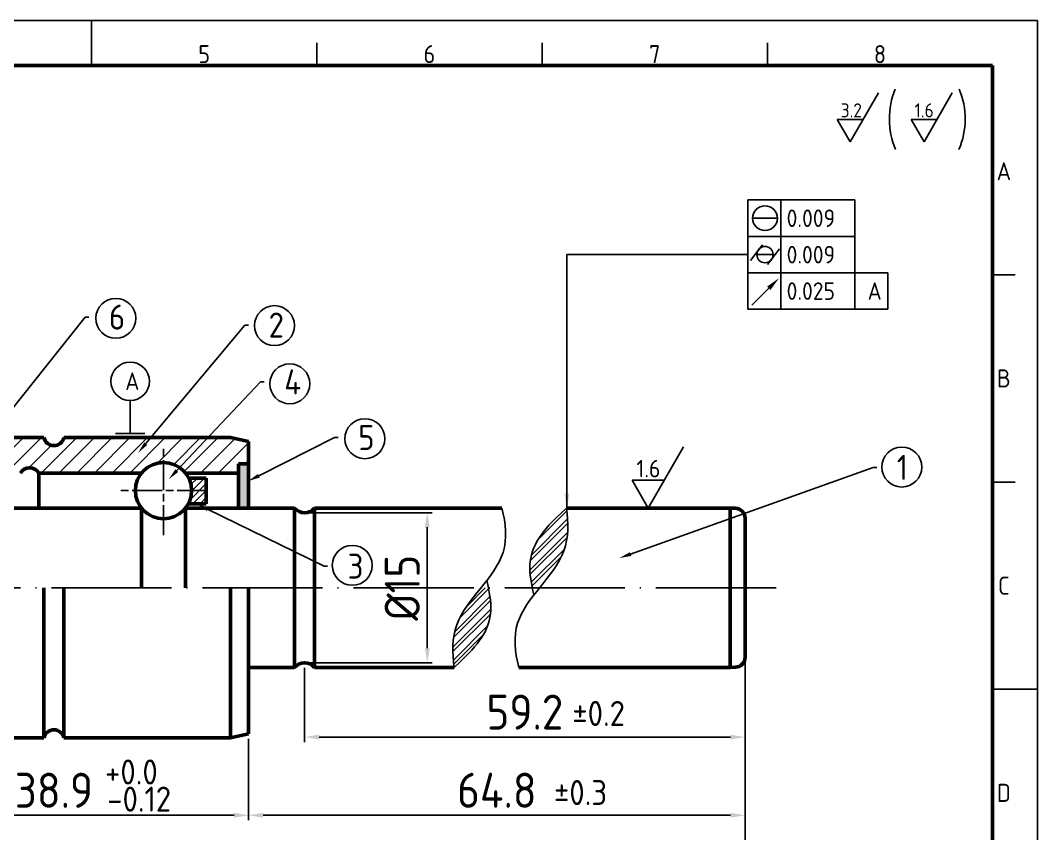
# Model space of a CAD drawing. Extents: x 8 to 197, y 6 to 139.
# Drawn here: x 95.8 to 197.4, y 58 to 139.3 of the extents above; entities that cross this region are included whole.
import ezdxf
from ezdxf import colors
from ezdxf.entities.mleader import LeaderData, LeaderLine
from ezdxf.enums import TextEntityAlignment as Align
from ezdxf.math import Vec2, Vec3

# ---------------------------------------------------------------- set-up
doc = ezdxf.new("R2010")
doc.units = 0
doc.header["$LTSCALE"] = 0.5
doc.linetypes.add('ACAD_ISO04W100', pattern=[30, 24, -3, 0, -3])
doc.linetypes.add('AM_ISO08W050x2', pattern=[9, 6, -0.75, 1.5, -0.75])
doc.layers.get('0').update_dxf_attribs({"linetype": 'CONTINUOUS'})
doc.layers.get('Defpoints').update_dxf_attribs({"linetype": 'CONTINUOUS'})
for name, color, linetype, lineweight in [('AM_0', 7, 'CONTINUOUS', 50), ('AM_5', 3, 'CONTINUOUS', 25), ('AM_7', 4, 'ACAD_ISO04W100', 25), ('AM_8', 1, 'CONTINUOUS', 25), ('AM_BOR', 7, 'CONTINUOUS', 50)]:
    doc.layers.add(name, color=color, linetype=linetype, lineweight=lineweight)
doc.styles.add('ACISOTS', font='isocp.shx', dxfattribs={"height": 1})
doc.styles.get("Standard").update_dxf_attribs({"font": 'ISOCP.SHX'})
doc.dimstyles.new('AM_ISO', dxfattribs={"dimtxt": 3.5, "dimasz": 2.5, "dimexe": 1, "dimexo": 1, "dimgap": 1.5, "dimtad": 1, "dimdsep": 46, "dimtxsty": 'Standard', "dimcen": 0, "dimclrd": 256, "dimclre": 256, "dimclrt": 2, "dimadec": 0, "dimazin": 2, "dimtp": 0.1, "dimtm": 0.1, "dimtfac": 0.71, "dimtdec": 3, "dimtmove": 0, "dimatfit": 3, "dimfxl": 1, "dimlwd": -1, "dimlwe": -1, "dimarcsym": 0})

# ---------------------------------------------------------------- blocks, each defined once
blk = doc.blocks.new('A3 ZTL')
for p, q in [((401.174168297453, 280.8219178082171), (19.56947162426601, 280.8219178082171)), ((401.174168297453, 9.784735812133079), (401.174168297453, 280.8219178082171))]:
    blk.add_line(p, q)
at = {"layer": 'AM_BOR', "color": 135, "lineweight": 25}
for p, q in [((0, 290.6066536203501), (410.9589041095861, 290.6066536203501)), ((205.4794520547931, 280.8219178082171), (205.4794520547931, 290.6066536203501)), ((410.9589041095861, 290.6066536203501), (410.9589041095861, 5.684341886080801e-14)), ((254.4031311154581, 280.8219178082171), (254.4031311154581, 285.7142857142836)), ((303.326810176123, 280.8219178082171), (303.326810176123, 285.7142857142836)), ((352.250489236788, 280.8219178082171), (352.250489236788, 285.7142857142836)), ((406.0665362035195, 235.3228962817988), (401.174168297453, 235.3228962817988)), ((406.0665362035195, 190.313111545987), (401.174168297453, 190.313111545987)), ((401.174168297453, 145.3033268101751), (410.9589041095861, 145.3033268101751))]:
    blk.add_line(p, q, dxfattribs=at)
at = {"layer": 'AM_BOR', "color": 135, "lineweight": 25, "style": 'ACISOTS'}
for s, p in [('5', (229.9412915851255, 283.2681017612505)), ('6', (278.8649706457905, 283.2681017612505)), ('7', (327.7886497064555, 283.2681017612505)), ('8', (376.7123287671206, 283.2681017612505)), ('A', (403.6203522504863, 257.8277886497048)), ('B', (403.6203522504863, 212.8180039138928)), ('C', (403.6203522504863, 167.808219178081)), ('D', (403.6203522504863, 122.7984344422692))]:
    blk.add_text(s, height=3.9138943248532, dxfattribs=at).set_placement(p, align=Align.MIDDLE)
blk = doc.blocks.new('*D56')
at = {"layer": 'AM_5', "transparency": 16777216}
for p, q in [((124.6946201176384, 90.12005034443627), (136.946541977048, 90.12005034443627)), ((136.446541977048, 88.67005034443626), (136.446541977048, 76.5700503444363)), ((124.6946201176385, 75.1200503444363), (136.946541977048, 75.1200503444363))]:
    blk.add_line(p, q, dxfattribs=at)
at = {"layer": 'AM_5', "lineweight": 25, "transparency": 16777216}
for points in [[(136.2048753103813, 88.67005034443626), (136.6882086437146, 88.67005034443626), (136.446541977048, 90.12005034443627)], [(136.2048753103813, 76.5700503444363), (136.6882086437146, 76.5700503444363), (136.446541977048, 75.1200503444363)]]:
    blk.add_solid(points, dxfattribs=at)
at = {"layer": 'Defpoints', "color": 0, "lineweight": 25, "transparency": 16777216}
for p in [(124.1946201176384, 90.12005034443627), (124.1946201176385, 75.1200503444363), (136.446541977048, 75.1200503444363)]:
    blk.add_point(p, dxfattribs=at)
at = {"layer": 'AM_5', "lineweight": 25, "transparency": 16777216, "insert": (133.9465419770479, 82.6200503444363), "char_height": 3.5, "attachment_point": 5, "rotation": 90}
blk.add_mtext('%%C15', dxfattribs=at)
blk = doc.blocks.new('*D60')
at = {"layer": 'AM_5', "transparency": 16777216}
for p, q in [((79.69462011763835, 67.51910073719357), (79.69462011763835, 59.38232170143982)), ((118.5946201176384, 67.51910073719357), (118.5946201176384, 59.38232170143982)), ((81.14462011763835, 59.88232170143982), (117.1446201176384, 59.88232170143982))]:
    blk.add_line(p, q, dxfattribs=at)
at = {"layer": 'AM_5', "lineweight": 25, "transparency": 16777216}
for points in [[(81.14462011763835, 60.12398836810649), (81.14462011763835, 59.64065503477315), (79.69462011763835, 59.88232170143982)], [(117.1446201176384, 60.12398836810649), (117.1446201176384, 59.64065503477315), (118.5946201176384, 59.88232170143982)]]:
    blk.add_solid(points, dxfattribs=at)
at = {"layer": 'Defpoints', "color": 0, "lineweight": 25, "transparency": 16777216}
for p in [(79.69462011763835, 68.01910073719357), (118.5946201176384, 68.01910073719357), (118.5946201176384, 59.88232170143982)]:
    blk.add_point(p, dxfattribs=at)
at = {"layer": 'AM_5', "lineweight": 25, "transparency": 16777216, "insert": (99.14462011763837, 62.38232170143982), "char_height": 3.5, "attachment_point": 5}
blk.add_mtext('38.9', dxfattribs=at)
blk = doc.blocks.new('*D61')
at = {"layer": 'AM_5', "transparency": 16777216}
for p, q in [((168.1979870388825, 75.17448609771169), (168.1979870388825, 59.38232170143982)), ((118.5946201176384, 67.51910073719357), (118.5946201176384, 59.38232170143982)), ((120.0446201176384, 59.88232170143982), (166.7479870388825, 59.88232170143982))]:
    blk.add_line(p, q, dxfattribs=at)
at = {"layer": 'AM_5', "lineweight": 25, "transparency": 16777216}
for points in [[(120.0446201176384, 60.12398836810649), (120.0446201176384, 59.64065503477315), (118.5946201176384, 59.88232170143982)], [(166.7479870388825, 60.12398836810649), (166.7479870388825, 59.64065503477315), (168.1979870388825, 59.88232170143982)]]:
    blk.add_solid(points, dxfattribs=at)
at = {"layer": 'Defpoints', "color": 0, "lineweight": 25, "transparency": 16777216}
for p in [(168.1979870388825, 75.67448609771169), (118.5946201176384, 68.01910073719357), (168.1979870388825, 59.88232170143982)]:
    blk.add_point(p, dxfattribs=at)
at = {"layer": 'AM_5', "lineweight": 25, "transparency": 16777216, "insert": (143.3963035782604, 62.38232170143982), "char_height": 3.5, "attachment_point": 5}
blk.add_mtext('64.8', dxfattribs=at)
blk = doc.blocks.new('*D62')
at = {"layer": 'AM_5', "transparency": 16777216}
for p, q in [((124.1946201176385, 74.6200503444363), (124.1946201176385, 67.19254257528706)), ((168.1979870388825, 75.17448609771169), (168.1979870388825, 67.19254257528706)), ((125.6446201176385, 67.69254257528706), (166.7479870388825, 67.69254257528706))]:
    blk.add_line(p, q, dxfattribs=at)
at = {"layer": 'AM_5', "lineweight": 25, "transparency": 16777216}
for points in [[(125.6446201176385, 67.93420924195372), (125.6446201176385, 67.4508759086204), (124.1946201176385, 67.69254257528706)], [(166.7479870388825, 67.93420924195372), (166.7479870388825, 67.4508759086204), (168.1979870388825, 67.69254257528706)]]:
    blk.add_solid(points, dxfattribs=at)
at = {"layer": 'Defpoints', "color": 0, "lineweight": 25, "transparency": 16777216}
for p in [(168.1979870388825, 75.67448609771169), (124.1946201176385, 75.1200503444363), (168.1979870388825, 67.69254257528706)]:
    blk.add_point(p, dxfattribs=at)
at = {"layer": 'AM_5', "lineweight": 25, "transparency": 16777216, "insert": (146.1963035782605, 70.1937329417605), "char_height": 3.5, "attachment_point": 5}
blk.add_mtext('59.2', dxfattribs=at)
blk = doc.blocks.new('*D63')
at = {"layer": 'AM_5', "transparency": 16777216}
for p, q in [((44.19516230773013, 75.17448609771169), (44.19516230773013, 50.05751893689154)), ((168.1979870388825, 75.17448609771169), (168.1979870388825, 50.05751893689154)), ((45.64516230773013, 50.55751893689154), (166.7479870388825, 50.55751893689154))]:
    blk.add_line(p, q, dxfattribs=at)
at = {"layer": 'AM_5', "lineweight": 25, "transparency": 16777216}
for points in [[(45.64516230773013, 50.79918560355821), (45.64516230773013, 50.31585227022487), (44.19516230773013, 50.55751893689154)], [(166.7479870388825, 50.79918560355821), (166.7479870388825, 50.31585227022487), (168.1979870388825, 50.55751893689154)]]:
    blk.add_solid(points, dxfattribs=at)
at = {"layer": 'Defpoints', "color": 0, "lineweight": 25, "transparency": 16777216}
for p in [(44.19516230773013, 75.67448609771169), (168.1979870388825, 75.67448609771169), (168.1979870388825, 50.55751893689154)]:
    blk.add_point(p, dxfattribs=at)
at = {"layer": 'AM_5', "lineweight": 25, "transparency": 16777216, "insert": (106.1965746733063, 53.05751893689154), "char_height": 3.5, "attachment_point": 5}
blk.add_mtext('161.7', dxfattribs=at)

msp = doc.modelspace()

# ---------------------------------------------------------------- hatches: boundary and pattern name
at = {"layer": 'AM_5', "lineweight": 25}
h = msp.add_hatch(dxfattribs=at)
h.set_pattern_fill('ANSI32', color=1, scale=0.1)
h.set_pattern_definition([(45, (-223.2573598020869, 0), (-0.6735192090801866, 0.6735192090801867), []), (45, (-222.8083468020868, 0), (-0.6735192090801866, 0.6735192090801867), [])])
edge = h.paths.add_edge_path()
edge.add_spline(control_points=[(64.54847709463662, 82.62005034443628), (65.50212358114399, 83.80871226968462), (67.47056881371225, 86.18895783885283), (67.4397684656467, 89.09040402873408), (67.22169622576024, 90.57905034443628)], knot_values=[11.56685234605348, 11.56685234605348, 11.56685234605348, 11.56685234605348, 15.94584949957019, 20.33381774161258, 20.33381774161258, 20.33381774161258, 20.33381774161258], degree=3, periodic=0)
edge.add_spline(control_points=[(67.22169622576024, 90.57905034443628), (65.69741285240269, 89.15996226476605), (63.3922937270405, 86.55130561899259), (63.43029285678854, 84.5070719265896), (63.81734160219968, 82.6200503444363)], knot_values=[13.45299529371053, 13.45299529371053, 13.45299529371053, 13.45299529371053, 15.94584949957019, 21.82086406341106, 21.82086406341106, 21.82086406341106, 21.82086406341106], degree=3, periodic=0)
edge.add_line((63.81734160219968, 82.62005034443628), (64.54847709463662, 82.62005034443628))
edge = h.paths.add_edge_path()
edge.add_spline(control_points=[(59.2505476813511, 82.62005034443628), (58.29690119484376, 81.43138841918794), (56.32845596227547, 79.05114285001973), (56.35925631034104, 76.14969666013847), (56.57732855022749, 74.66105034443628)], knot_values=[11.56685234605348, 11.56685234605348, 11.56685234605348, 11.56685234605348, 15.94584949957019, 20.33381774161258, 20.33381774161258, 20.33381774161258, 20.33381774161258], degree=3, periodic=0)
edge.add_spline(control_points=[(56.57732855022749, 74.66105034443628), (58.10161192358504, 76.08013842410651), (60.40673104894723, 78.68879506987997), (60.36873191919918, 80.73302876228296), (59.98168317378806, 82.62005034443628)], knot_values=[13.45299529371053, 13.45299529371053, 13.45299529371053, 13.45299529371053, 15.94584949957019, 21.82086406341106, 21.82086406341106, 21.82086406341106, 21.82086406341106], degree=3, periodic=0)
edge.add_line((59.98168317378806, 82.62005034443628), (59.2505476813511, 82.62005034443628))
edge = h.paths.add_edge_path()
edge.add_spline(control_points=[(147.6670746306936, 82.6200503444363), (148.620721117201, 83.80871226968462), (150.5891663497692, 86.18895783885283), (150.5583660017037, 89.09040402873408), (150.3402937618172, 90.57905034443628)], knot_values=[11.56685234605348, 11.56685234605348, 11.56685234605348, 11.56685234605348, 15.94584949957019, 20.33381774161258, 20.33381774161258, 20.33381774161258, 20.33381774161258], degree=3, periodic=0)
edge.add_spline(control_points=[(150.3402937618172, 90.57905034443628), (148.8160103884597, 89.15996226476605), (146.5108912630975, 86.55130561899259), (146.5488903928455, 84.5070719265896), (146.9359391382567, 82.6200503444363)], knot_values=[13.45299529371053, 13.45299529371053, 13.45299529371053, 13.45299529371053, 15.94584949957019, 21.82086406341106, 21.82086406341106, 21.82086406341106, 21.82086406341106], degree=3, periodic=0)
edge.add_line((146.9359391382567, 82.62005034443628), (147.6670746306936, 82.62005034443628))
edge = h.paths.add_edge_path()
edge.add_spline(control_points=[(141.8198697760375, 82.62005034443628), (140.8662232895302, 81.43138841918793), (138.8977780569619, 79.05114285001973), (138.9285784050275, 76.14969666013847), (139.1466506449139, 74.66105034443628)], knot_values=[11.56685234605348, 11.56685234605348, 11.56685234605348, 11.56685234605348, 15.94584949957019, 20.33381774161258, 20.33381774161258, 20.33381774161258, 20.33381774161258], degree=3, periodic=0)
edge.add_spline(control_points=[(139.1466506449139, 74.66105034443628), (140.6709340182715, 76.08013842410651), (142.9760531436336, 78.68879506987997), (142.9380540138856, 80.73302876228296), (142.5510052684745, 82.62005034443628)], knot_values=[13.45299529371053, 13.45299529371053, 13.45299529371053, 13.45299529371053, 15.94584949957019, 21.82086406341106, 21.82086406341106, 21.82086406341106, 21.82086406341106], degree=3, periodic=0)
edge.add_line((142.5510052684745, 82.62005034443628), (141.8198697760375, 82.62005034443628))
at = {"layer": 'AM_8'}
h = msp.add_hatch(dxfattribs=at)
h.set_pattern_fill('_U', color=256, scale=1.25, angle=45, style=0, pattern_type=0)
h.set_pattern_definition([(45, (4.502401806426974, -4.605402019308769), (-0.8838834764831843, 0.8838834764831844), [])])
edge = h.paths.add_edge_path()
edge.add_line((97.63100618022764, 94.07905034443631), (107.8954677866323, 94.07905034443631))
edge.add_arc((110.0927042961126, 92.3290503444363), 2.808976375584729, 38.535744122734286, 141.4642558772657, ccw=False)
edge.add_line((112.2899408055928, 94.07905034443631), (117.5946201176384, 94.07905034443631))
edge.add_line((117.5946201176384, 94.07905034443631), (117.5946201176384, 94.99936098320599))
edge.add_line((117.5946201176384, 94.99936098320599), (118.5946201176384, 94.99936098320599))
edge.add_line((118.5946201176384, 94.99936098320599), (118.5946201176384, 97.220999951679))
edge.add_line((118.5946201176384, 97.220999951679), (116.7946201176384, 97.62005034443627))
edge.add_line((116.7946201176384, 97.62005034443627), (100.1446201176384, 97.62005034443627))
edge.add_arc((99.1446201176384, 97.84505034443625), 1.024999999999996, 192.6803834918187, 347.3196165081813, ccw=False)
edge.add_line((98.1446201176384, 97.62005034443627), (81.49462011763842, 97.62005034443627))
edge.add_line((81.49462011763836, 97.62005034443627), (79.69462011763835, 97.220999951679))
edge.add_line((79.69462011763835, 97.220999951679), (79.69462011763835, 94.99936098320597))
edge.add_line((79.69462011763835, 94.99936098320597), (80.69462011763835, 94.99936098320597))
edge.add_line((80.69462011763835, 94.99936098320597), (80.69462011763835, 94.07905034443631))
edge.add_line((80.69462011763835, 94.07905034443631), (95.79038203156733, 94.07905034443631))
edge.add_arc((96.71069410589752, 93.53114037982763), 1.071064724223205, 30.767553375105592, 149.2324466248945, ccw=False)
msp.add_hatch(color=256, dxfattribs=at).paths.add_polyline_path([(117.5946201176384, 94.99936098320599), (117.5946201176384, 90.57905034443633), (118.5946201176384, 90.57905034443631), (118.5946201176384, 94.99936098320599)])
h = msp.add_hatch(dxfattribs=at)
h.set_pattern_fill('_U', color=256, scale=0.5, angle=45, style=0, pattern_type=0)
h.set_pattern_definition([(45, (17.50240180642697, -10.19474319578461), (-0.3535533905932737, 0.3535533905932738), [])])
edge = h.paths.add_edge_path()
edge.add_line((114.3695818149804, 90.99736975744918), (114.3695818149804, 93.57592796059184))
edge.add_line((114.3695818149804, 93.57592796059184), (112.6097749127071, 93.57592796059184))
edge.add_arc((110.0927042961126, 92.3290503444363), 2.808976375584742, -28.299490524399005, 26.352368009985184, ccw=False)
edge.add_line((112.5659562227943, 90.99736975744918), (114.3695818149804, 90.99736975744918))

# ---------------------------------------------------------------- linework, layer by layer
at = {"layer": 'AM_0'}
for p, q in [((81.49462011763836, 97.62005034443627), (98.1446201176384, 97.62005034443627)), ((100.1446201176384, 97.62005034443627), (116.7946201176384, 97.62005034443627)), ((116.7946201176384, 97.62005034443627), (118.5946201176384, 97.220999951679)), ((118.5946201176384, 97.220999951679), (118.5946201176384, 90.57905034443631)), ((118.5946201176384, 94.99936098320599), (117.5946201176384, 94.99936098320599)), ((117.5946201176384, 94.99936098320599), (117.5946201176384, 90.57905034443633)), ((97.63100618022764, 94.07905034443631), (107.8954677866323, 94.07905034443631)), ((97.63100618022764, 94.07905034443631), (97.63100618022764, 90.57905034443631)), ((112.2899408055928, 94.07905034443631), (117.5946201176384, 94.07905034443631)), ((112.6097749127071, 93.57592796059184), (114.3695818149804, 93.57592796059184)), ((114.3695818149804, 93.57592796059184), (114.3695818149804, 90.99736975744918)), ((67.2216962257603, 90.5790503444363), (107.8954677866323, 90.57905034443631)), ((107.8954677866323, 90.57905034443631), (107.8954677866323, 82.62005034443628)), ((112.2899408055929, 90.57905034443633), (123.1946201176384, 90.57905034443633)), ((112.2899408055929, 90.57905034443633), (112.2899408055929, 82.62005034443628)), ((114.3695818149804, 90.99736975744918), (112.5659562227943, 90.99736975744918)), ((123.1946201176384, 90.57905034443633), (123.1946201176384, 74.66105034443628)), ((125.1946201176384, 90.57905034443633), (143.9092659054061, 90.57905034443631)), ((125.1946201176385, 74.66105034443623), (125.1946201176385, 90.57905034443633)), ((150.3402937618173, 90.57905034443628), (166.6979870388825, 90.57905034443627)), ((166.6979870388825, 90.57905034443627), (167.2241639871903, 90.5652719161364)), ((166.6979870388825, 90.57905034443627), (166.6979870388824, 74.66105034443625)), ((168.1979870388825, 89.56561459116087), (168.1979870388825, 75.67448609771169)), ((98.1446201176384, 67.6200503444363), (98.1446201176384, 82.62005034443628)), ((100.1446201176384, 67.6200503444363), (100.1446201176384, 82.62005034443628)), ((116.7946201176384, 82.62005034443628), (116.7946201176384, 67.62005034443628)), ((118.5946201176384, 82.62005034443628), (118.5946201176384, 68.01910073719357)), ((123.1946201176384, 74.66105034443628), (118.5946201176384, 74.66105034443628)), ((139.1466506449138, 74.66105034443628), (125.1946201176384, 74.66105034443628)), ((166.6979870388825, 74.66105034443628), (145.5776785013251, 74.66105034443628)), ((166.6979870388825, 74.66105034443628), (167.2241639871903, 74.67482877273615)), ((98.1446201176384, 67.6200503444363), (81.49462011763836, 67.62005034443631)), ((116.7946201176384, 67.62005034443628), (100.1446201176384, 67.6200503444363)), ((116.7946201176384, 67.62005034443631), (118.5946201176384, 68.01910073719357))]:
    msp.add_line(p, q, dxfattribs=at)
msp.add_circle((110.0927042961126, 92.3290503444363), 2.808976375584734, dxfattribs=at)
for centre, radius, start, end in [((99.1446201176384, 97.84505034443625), 1.024999999999996, 192.6803834918192, 347.3196165081807), ((96.71069410589752, 93.53114037982763), 1.071064724223198, 30.76755337510472, 149.2324466248953), ((124.1946201176384, 91.43887496317258), 1.318824618736309, 220.6897541496885, 319.3102458503115), ((167.1979870388825, 89.56561459116087), 1, 0, 88.50000000000053), ((167.1979870388825, 75.67448609771169), 1, 271.4999999999994, 0), ((124.1946201176385, 73.80122572569998), 1.318824618736309, 40.6897541496888, 139.3102458503115), ((99.1446201176384, 67.39505034443631), 1.024999999999996, 12.68038349181918, 167.3196165081808)]:
    msp.add_arc(centre, radius, start, end, dxfattribs=at)
at = {"layer": 'AM_0', "lineweight": 25}
for points, knots in [([(143.9092659054061, 90.5790503444363), (144.2883529254109, 89.02516239823203), (144.7403035469716, 84.70552189303459), (138.8830152579525, 80.44182411266794), (138.9285784050275, 76.14969666013847), (139.1466506449139, 74.66105034443628)], [2.788216235944767, 2.788216235944767, 2.788216235944767, 2.788216235944767, 7.364791129681841, 15.94584949957019, 20.33381774161258, 20.33381774161258, 20.33381774161258, 20.33381774161258]), ([(145.5776785013251, 74.66105034443626), (145.1985914813202, 76.21493829064053), (144.7466408597595, 80.53457879583797), (150.6039291487787, 84.79827657620461), (150.5583660017037, 89.09040402873408), (150.3402937618172, 90.57905034443628)], [2.788216235944767, 2.788216235944767, 2.788216235944767, 2.788216235944767, 7.364791129681841, 15.94584949957019, 20.33381774161258, 20.33381774161258, 20.33381774161258, 20.33381774161258]), ([(150.3402937618172, 90.57905034443628), (148.8160103884597, 89.15996226476605), (146.3102288280251, 86.32422000374206), (146.5732618754795, 84.15544472780799), (147.0950122257921, 81.89592086294167)], [13.45299529371053, 13.45299529371053, 13.45299529371053, 13.45299529371053, 15.94584949957019, 22.54929362924981, 22.54929362924981, 22.54929362924981, 22.54929362924981]), ([(139.1466506449139, 74.66105034443628), (140.6709340182715, 76.08013842410651), (143.176715578706, 78.9158806851305), (142.9136825312516, 81.08465596106457), (142.391932180939, 83.3441798259309)], [13.45299529371053, 13.45299529371053, 13.45299529371053, 13.45299529371053, 15.94584949957019, 22.54929362924981, 22.54929362924981, 22.54929362924981, 22.54929362924981])]:
    msp.add_open_spline(points, degree=3, knots=knots, dxfattribs=at)
at = {"layer": 'AM_5', "lineweight": 25}
for p, q in [((178.6960433860444, 127.1659832442466), (181.5239511925567, 132.0640632442466)), ((186.0723612511302, 127.1659832442466), (188.9002690576425, 132.0640632442466)), ((179.9814560253682, 129.3923832442466), (177.4106307467206, 129.3923832442466)), ((177.4106307467206, 129.3923832442466), (178.6960433860444, 127.1659832442466)), ((187.357773890454, 129.3923832442466), (184.7869486118065, 129.3923832442466)), ((184.7869486118065, 129.3923832442466), (186.0723612511302, 127.1659832442466)), ((168.4826153018753, 121.3664520199507), (168.4712582122047, 110.4464520199506)), ((168.4826153018753, 121.3664520199507), (179.1660153018753, 121.3664520199507)), ((171.7672058220062, 110.4464520199506), (171.7672058220062, 121.3664520199507)), ((179.1660153018753, 121.3664520199507), (179.1660153018753, 117.7264520199506)), ((171.418513998122, 119.546243902939), (168.9461149826769, 119.546243902939)), ((168.4826153018753, 117.7264520199506), (179.1660153018753, 117.7264520199506)), ((168.721359955585, 115.3225112748078), (169.9294196606854, 116.8947986480931)), ((179.1660153018753, 117.7264520199506), (179.1660153018753, 110.4464520199506)), ((168.47693675704, 115.9064520199506), (150.3999444650021, 115.9064520199506)), ((170.9167083586227, 115.9062439029389), (169.435963574274, 115.9062439029389)), ((170.4350053970434, 114.9043560721198), (171.6256057076442, 116.4899054203512)), ((168.4826153018753, 114.0864520199506), (182.447737627753, 114.0864520199506)), ((182.447737627753, 114.0864520199506), (182.447737627753, 110.4464520199506)), ((168.4826153018753, 110.4464520199506), (182.447737627753, 110.4464520199506)), ((106.7605716141547, 98.02481680370855), (106.7605716141547, 101.31952775119)), ((105.3034204542984, 98.02481680370855), (108.217722774011, 98.02481680370855)), ((158.5191404003499, 90.57905034443628), (162.0540251584903, 96.70165034443623)), ((160.1259061995046, 93.36205034443626), (156.9123746011952, 93.36205034443626)), ((156.9123746011952, 93.36205034443626), (158.5191404003499, 90.57905034443627))]:
    msp.add_line(p, q, dxfattribs=at)
at = {"layer": 'AM_5'}
for p, q in [((150.3999444650021, 90.53923956689252), (150.3999444650021, 115.9064520199506)), ((170.5633960580992, 112.5385898658451), (168.8750517170334, 110.8502455247793))]:
    msp.add_line(p, q, dxfattribs=at)
at = {"layer": 'AM_5', "lineweight": 25}
for centre, radius in [((170.1823144903994, 119.546243902939), 1.23619950772254), ((170.1823144903994, 115.9062439029389), 0.8117731456116188), ((105.3293616922651, 109.5423846961983), 1.995398731426474), ((121.1778235961941, 108.8113106355958), 1.995398731426474), ((106.7605716141547, 103.2448168037086), 1.925289052518565), ((122.7081160799045, 102.9956576317801), 1.995398731426474), ((130.2116389909039, 97.51032124439465), 1.995398731426474), ((183.854625680165, 94.68041745268104), 1.995398731426474), ((128.9507741347534, 84.85822598374429), 1.995398731426474)]:
    msp.add_circle(centre, radius, dxfattribs=at)
for centre, start, end in [((190.4578275524148, 129.4646479267778), 157.6018686384349, 202.9314501873766), ((182.3344360970326, 129.4646479267778), 337.0685498126237, 22.39813136156498)]:
    msp.add_arc(centre, 7.849335159521944, start, end, dxfattribs=at)
for points in [[(170.3925119193125, 112.7094740046318), (170.7342801968859, 112.3677057270583), (171.5887008908197, 113.5638946985656)], [(150.1582777983355, 92.0290503444363), (150.6416111316688, 92.0290503444363), (150.3999444650021, 90.5790503444363)]]:
    msp.add_solid(points, dxfattribs=at)
at = {"layer": 'AM_7', "linetype": 'AM_ISO08W050x2'}
for p, q in [((110.0927042961126, 87.86380209760824), (110.0927042961126, 96.79429859126435)), ((114.4584672993427, 92.3290503444363), (105.7269412928824, 92.3290503444363))]:
    msp.add_line(p, q, dxfattribs=at)
at = {"layer": 'AM_7'}
msp.add_line((38.4906955700738, 82.62005034443628), (171.4389689739851, 82.62005034443628), dxfattribs=at)

# ---------------------------------------------------------------- block references
at = {"layer": 'AM_0', "lineweight": 0, "xscale": 0.46, "yscale": 0.46, "zscale": 0.46}
msp.add_blockref('A3 ZTL', (8.38437222223751, 5.637839441518153), dxfattribs=at)

# ---------------------------------------------------------------- texts
at = {"layer": 'AM_5', "attachment_point": 1}
for s, insert, char_height in [('3.2', (177.7563078477225, 131.0225542291044), 1.4), ('1.6', (185.1326257128083, 131.0225542291044), 1.4), ('0.009', (172.3451388608418, 120.4180072071105), 1.75), ('0.009', (172.3451388608418, 116.7780072071105), 1.75), ('0.025', (172.3451388608418, 113.1380072071105), 1.75), ('A', (180.4341631683847, 113.1380072071105), 1.75), ('A', (106.267238168734, 104.1334195880359), 1.75), ('1.6', (157.3444709774475, 95.39976407550853), 1.75), ('%%P0.2', (150.9352696944189, 71.30394520753873), 2.5), ('+0.0', (104.2531359491542, 65.45843954564673), 2.5), ('%%P0.3', (149.102074297955, 63.40361229254381), 2.5), ('-0.12', (104.4694106409138, 62.74224388268924), 2.5)]:
    msp.add_mtext_dynamic_manual_height_columns(s, width=5.488309595672263, gutter_width=10, heights=[0], dxfattribs=dict(at, insert=insert, char_height=char_height))

# ---------------------------------------------------------------- dimensions: what is measured, and where the dimension line sits
at = {"layer": 'AM_5', "lineweight": 25}
dim = msp.add_linear_dim(base=(136.446541977048, 75.1200503444363), p1=(124.1946201176384, 90.12005034443627), p2=(124.1946201176385, 75.1200503444363), angle=90, text='%%C15', dimstyle='AM_ISO', override={"dimscale": 0.5, "dimtxt": 7, "dimasz": 2.9, "dimdec": 0, "dimlfac": 0.4, "dimclrt": 256, "dimadec": 2, "dimtp": 0, "dimtm": 0.3, "dimtdec": 0}, dxfattribs=at)
dim.commit()
dim.dimension.update_dxf_attribs({"geometry": '*D56', "text_midpoint": (133.9465419770479, 82.6200503444363)})
for base, p1, p2, text, picture, middle in [((168.1979870388825, 50.55751893689154), (44.19516230773013, 75.67448609771169), (168.1979870388825, 75.67448609771169), '161.7', '*D63', (106.1965746733063, 53.05751893689154)), ((168.1979870388825, 59.88232170143982), (118.5946201176384, 68.01910073719357), (168.1979870388825, 75.67448609771169), '64.8', '*D61', (143.3963035782604, 62.38232170143982)), ((168.1979870388825, 67.69254257528706), (124.1946201176385, 75.1200503444363), (168.1979870388825, 75.67448609771169), '59.2', '*D62', (146.1963035782605, 70.1937329417605)), ((118.5946201176384, 59.88232170143982), (79.69462011763835, 68.01910073719357), (118.5946201176384, 68.01910073719357), '38.9', '*D60', (99.14462011763837, 62.38232170143982))]:
    dim = msp.add_linear_dim(base=base, p1=p1, p2=p2, text=text, dimstyle='AM_ISO', override={"dimscale": 0.5, "dimtxt": 7, "dimasz": 2.9, "dimdec": 0, "dimlfac": 0.4, "dimclrt": 256, "dimadec": 2, "dimtp": 0, "dimtm": 0.3, "dimtdec": 0}, dxfattribs=at)
    dim.commit()
    dim.dimension.update_dxf_attribs({"geometry": picture, "text_midpoint": middle})

# ---------------------------------------------------------------- leaders
ml = msp.add_multileader_mtext('Standard', dxfattribs=at)
ml.set_content('6', color=256)
ml.set_leader_properties()
ml.build(insert=Vec2(0, 0))
ml.multileader.update_dxf_attribs({"text_right_attachment_type": 6, "dogleg_length": 0.36, "arrow_head_size": 1.2})
ctx = ml.context
ctx.base_point, ctx.char_height, ctx.arrow_head_size, ctx.plane_origin = Vec3(102.6422706235341, 109.6656444530549), 2.5, 1.2, Vec3(88.53414101321593, 92.42574494242922)
ctx.right_attachment = 6
notes = []
notes.append((ctx, [(0, (1, 1, 0), (102.2822706235341, 109.6656444530549), (1, 0), 0.36, [(0, [(88.53414101321593, 92.42574494242922)], 0, [])])]))
ctx.mtext.insert, ctx.mtext.flow_direction = Vec3(104.6422706235341, 110.9156444530549), 5
ml = msp.add_multileader_mtext('Standard', dxfattribs=at)
ml.set_content('2', color=256)
ml.set_leader_properties()
ml.build(insert=Vec2(0, 0))
ml.multileader.update_dxf_attribs({"text_right_attachment_type": 6, "dogleg_length": 0.36, "arrow_head_size": 1.2})
ctx = ml.context
ctx.base_point, ctx.char_height, ctx.arrow_head_size, ctx.plane_origin = Vec3(118.5934833429463, 108.8648626567736), 2.5, 1.2, Vec3(107.5560249618553, 96.09662827610649)
ctx.right_attachment = 6
notes.append((ctx, [(0, (1, 1, 0), (118.2334833429463, 108.8648626567736), (1, 0), 0.36, [(0, [(107.5560249618553, 96.09662827610649)], 0, [])])]))
ctx.mtext.insert, ctx.mtext.flow_direction = Vec3(120.5934833429463, 110.1148626567736), 5
ml = msp.add_multileader_mtext('Standard', dxfattribs=at)
ml.set_content('4', color=256)
ml.set_leader_properties()
ml.build(insert=Vec2(0, 0))
ml.multileader.update_dxf_attribs({"text_right_attachment_type": 6, "dogleg_length": 0.36, "arrow_head_size": 1.2})
ctx = ml.context
ctx.base_point, ctx.char_height, ctx.arrow_head_size, ctx.plane_origin = Vec3(120.1569440592874, 103.1865092501107), 2.5, 1.2, Vec3(110.6019082633107, 92.6369555914084)
ctx.right_attachment = 6
notes.append((ctx, [(0, (1, 1, 0), (119.7969440592874, 103.1865092501107), (1, 0), 0.36, [(0, [(110.6019082633107, 93.45186002234394)], 0, [])])]))
ctx.mtext.insert, ctx.mtext.flow_direction = Vec3(122.1569440592874, 104.4365092501107), 5
ml = msp.add_multileader_mtext('Standard', dxfattribs=at)
ml.set_content('5', color=256)
ml.set_leader_properties()
ml.build(insert=Vec2(0, 0))
ml.multileader.update_dxf_attribs({"text_right_attachment_type": 6, "dogleg_length": 0.36, "arrow_head_size": 1.2})
ctx = ml.context
ctx.base_point, ctx.char_height, ctx.arrow_head_size, ctx.plane_origin = Vec3(127.5415233024581, 97.62386624125233), 2.5, 1.2, Vec3(118.5456943596666, 93.27131039559717)
ctx.right_attachment = 6
notes.append((ctx, [(0, (1, 1, 0), (127.1815233024581, 97.62386624125233), (1, 0), 0.36, [(0, [(118.5456943596666, 93.27131039559717)], 0, [])])]))
ctx.mtext.insert, ctx.mtext.flow_direction = Vec3(129.5415233024582, 98.87386624125233), 5
ml = msp.add_multileader_mtext('Standard', dxfattribs=at)
ml.set_content('1', color=256)
ml.set_leader_properties()
ml.build(insert=Vec2(0, 0))
ml.multileader.update_dxf_attribs({"text_right_attachment_type": 6, "dogleg_length": 0.36, "arrow_head_size": 1.2})
ctx = ml.context
ctx.base_point, ctx.char_height, ctx.arrow_head_size, ctx.plane_origin = Vec3(181.348572968761, 94.64293560993767), 2.5, 1.2, Vec3(155.6340254488636, 85.58290565252119)
ctx.right_attachment = 6
notes.append((ctx, [(0, (1, 1, 0), (180.988572968761, 94.64293560993767), (1, 0), 0.36, [(0, [(155.6340254488636, 85.58290565252119)], 0, [])])]))
ctx.mtext.insert, ctx.mtext.flow_direction = Vec3(183.348572968761, 95.89293560993767), 5
ml = msp.add_multileader_mtext('Standard', dxfattribs=at)
ml.set_content('3', color=256)
ml.set_leader_properties()
ml.build(insert=Vec2(0, 0))
ml.multileader.update_dxf_attribs({"text_right_attachment_type": 6, "dogleg_length": 0.36, "arrow_head_size": 1.2})
ctx = ml.context
ctx.base_point, ctx.char_height, ctx.arrow_head_size, ctx.plane_origin = Vec3(126.4916788033415, 84.77596289056427), 2.5, 1.2, Vec3(113.0266810655997, 92.02556677274382)
ctx.right_attachment = 6
notes.append((ctx, [(0, (1, 1, 0), (126.1316788033415, 84.77596289056427), (1, 0), 0.36, [(0, [(113.4250235497813, 90.98884425137791)], 0, [])])]))
ctx.mtext.insert, ctx.mtext.flow_direction = Vec3(128.4916788033416, 86.02596289056427), 5
for ctx, leaders in notes:
    for number, flags, end, landing, length, lines in leaders:
        leader = LeaderData()
        leader.index, (leader.has_last_leader_line, leader.has_dogleg_vector, leader.attachment_direction) = number, flags
        leader.last_leader_point, leader.dogleg_vector, leader.dogleg_length = Vec3(end), Vec3(landing), length
        for number, points, colour, breaks in lines:
            line = LeaderLine()
            line.index, line.vertices, line.color, line.breaks = number, Vec3.list(points), colors.encode_raw_color(colour), breaks
            leader.lines.append(line)
        ctx.leaders.append(leader)

doc.saveas('drawing.dxf')
